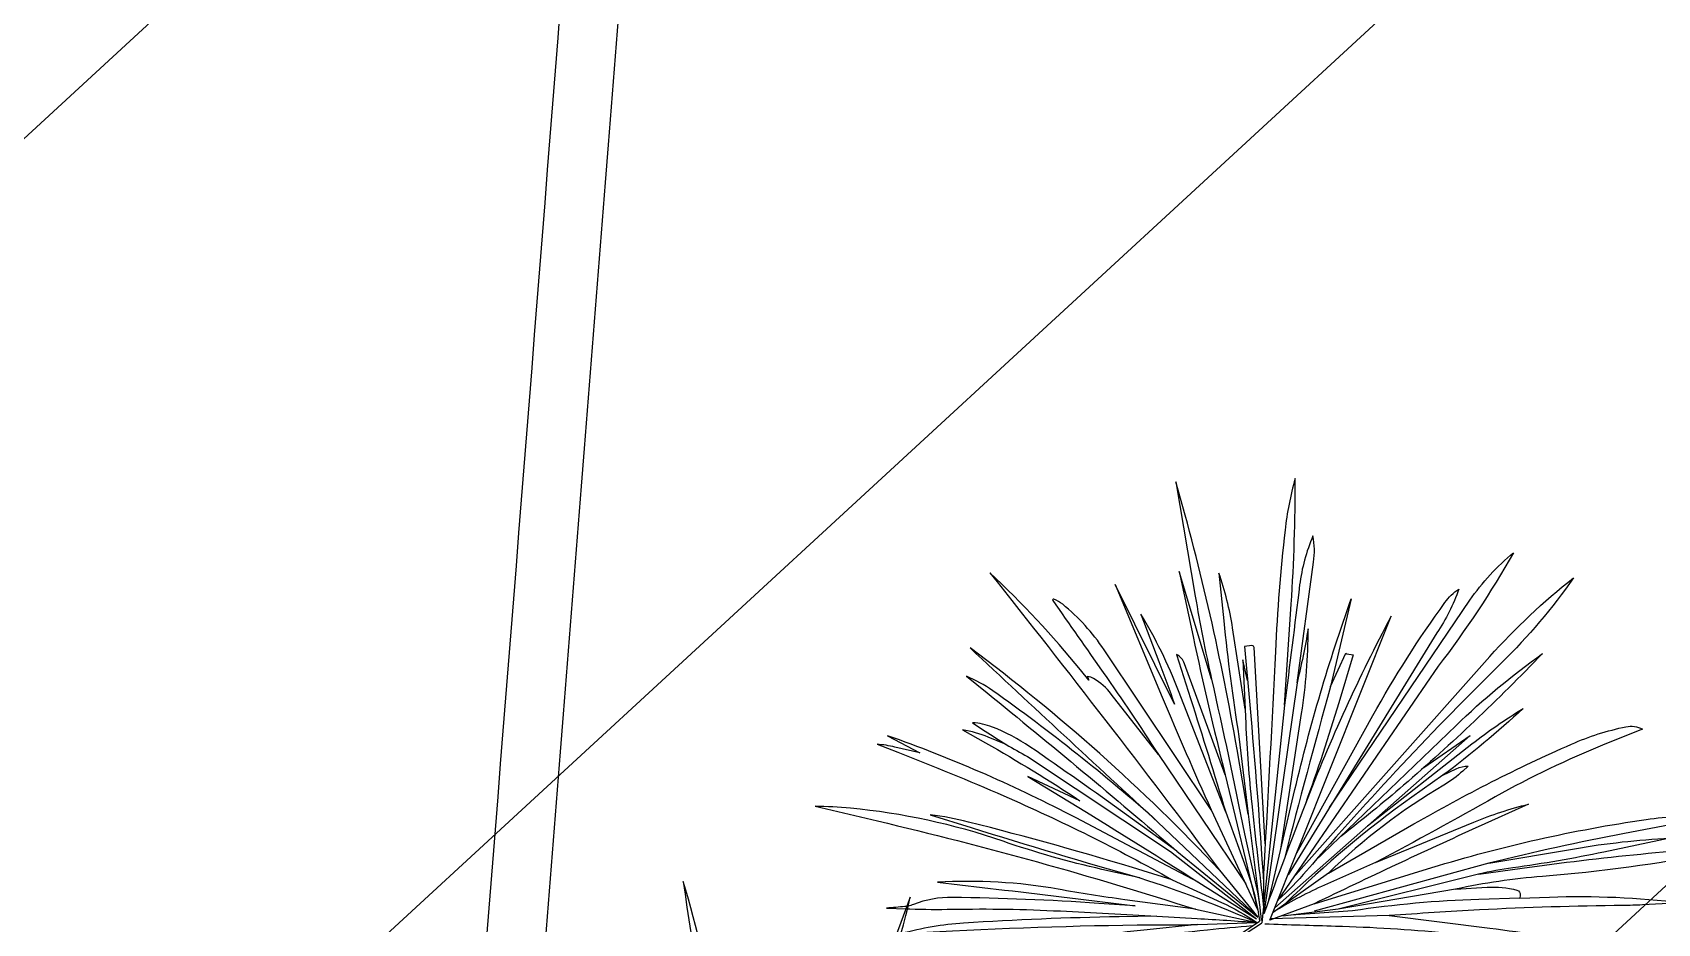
# Model space of a CAD drawing. Extents: x -678889171 to 586587, y -792238163 to 335485.
# Drawn here: x -678770901 to -678769517, y -791973268 to -791972509 of the extents above; entities that cross this region are included whole.
import ezdxf
from ezdxf.enums import TextEntityAlignment as Align

# ---------------------------------------------------------------- set-up
doc = ezdxf.new("R2010")
doc.units = 0
doc.header["$MEASUREMENT"] = 0
doc.layers.get('0').update_dxf_attribs({"color": 8})
for name, color, linetype in [('A-FLOR-PATT', 252, 'Continuous'), ('A-SITE-PATT', 252, 'Continuous'), ('A-WALL', 252, 'Continuous')]:
    doc.layers.add(name, color=color, linetype=linetype)
doc.layers.add('BASEMENT3 LAYOUT$0$HATCH2', color=252, linetype='Continuous', lineweight=15)
doc.styles.add('Ground floor Towers$0$$Bas01-Rname$0$EN-SC', font='swissc.ttf')
doc.styles.add('Ground floor Towers$0$$Bas01-Rname$0$EN-SCL', font='swisscl.ttf')
doc.styles.add('Ground floor Towers$0$04-Ground Floor$0$V2-lower ground$0$LEVEL  FOR LICENSE LOWER GR$0$$LG- LEVEL$0$AR-SR', font='sarb.shx')

# ---------------------------------------------------------------- blocks, each defined once
blk = doc.blocks.new('A$C61C61320')
at = {"layer": 'BASEMENT3 LAYOUT$0$HATCH2'}
h = blk.add_hatch(dxfattribs=at)
h.set_pattern_fill('JIS_WOOD', color=256, scale=1000, style=0)
h.set_pattern_definition([(45, (-845211.5632561638, -471074.8112416068), (-499.9999991609842, 499.9999991609843), [])])
edge = h.paths.add_edge_path()
edge.add_line((-87728.88771757309, -14436.92520058164), (11085.99286301623, -14077.61977391216))
edge.add_line((11085.9928630162, -14077.61977391216), (11086.00013759563, -61296.12011963065))
edge.add_line((11086.00013759569, -61296.12011963065), (-23868.16462742418, -60220.57708285929))
edge.add_line((-23868.16462742421, -60220.57708285929), (-23388.15647815715, -47455.2645226442))
edge.add_arc((-38984.06513334403, -44366.02445463254), 15898.9235792472, 348.7958745272753, 525.9866040010601)
edge.add_line((-54409.82303213701, -40516.12001080933), (-55179.78612954497, -49076.3717473704))
edge.add_line((-55179.78612954495, -49076.3717473704), (-87616.00626249687, -47227.09333388295))
edge.add_line((-87616.00626249681, -47227.09333388295), (-87728.88771757303, -14436.92520058164))
blk = doc.blocks.new('*U144')
for points in [[(-300.4745770303434, 554.7711169320692, -0.03309362272243034), (-468.9658845999093, 621.2542088973214, 0.006793736617042943), (23.21167464593418, 478.5643858151534, -0.04389488361670964)], [(-696.1969072636148, 250.5223517647164), (-701.8833873956701, 273.7071946501283, -0.05420269462637733), (-706.2460012796673, 306.5098442771259), (-694.5938607001099, 276.2912373822774, 0.01701145925806384), (-640.7590043090149, 149.6828325940487), (-660.8674154636337, 217.8213988579764), (-627.7011762982092, 139.559514964697, 0.004611922367653615), (-562.2541003843417, -10.9943647394548), (-579.6762906466374, 38.47020321734544, -0.00210652837031376), (-621.5113727297958, 158.8634879024949, -0.03456562142343848), (-685.2434458707557, 397.3653337436454), (-670.10243804116, 354.5377291182331), (-672.6345112031795, 386.3844092604022, -0.03411249899530568), (-672.8843820515085, 408.8079616236), (-666.8576137479631, 381.9929838464786, 0.01046275929747933), (-632.7965018418126, 244.0058500944078, 0.02554080926061382), (-560.7736702445527, 22.22227872884378), (-566.348194167238, 59.17400394590095, -0.01294445609763258), (-594.1562698821635, 282.5676808213511, -0.02765034503953904), (-596.2049194437914, 330.5511062438591), (-587.9787048859162, 278.2857175621712, -0.007026800065040888), (-557.0400315513125, 61.96538087705176), (-560.6001447749786, 110.1185492936047, 0.02747343299677512), (-576.951022881176, 236.4311303089917, -0.05959436583632546), (-589.4534528314925, 429.6469189846875, -0.01899329565187616), (-585.4062735752068, 473.3166769833269), (-578.865485240889, 394.1516843208365, 0.02023104517217492), (-528.7278432211369, -11.77519477667101), (-527.5519204125139, 76.70291160000943, 0.01045770975802078), (-528.1883261649728, 160.1655662956755, -0.05979459906607354), (-514.5924380708693, 309.3108489720225), (-517.4006075930065, 225.9682653682257, 0.002914003729985825), (-521.9511709780763, 62.63595155615349), (-518.3004340415118, 107.8365239912246, -0.01344812203955678), (-498.8307597959301, 288.2732653256398, -0.09765705847186659), (-482.9382453566413, 334.8112383954185, 0.04444157184458471), (-480.0612723058675, 341.0032497150323, 0.04444157184458471)], [(-168.2415901310032, 365.7041241078196), (-277.6473067961579, 340.8988315777979, -0.04648213651093602), (-354.1647553580897, 330.8904173579131), (-291.1801869632091, 348.5374219178384, -0.01405290678097117), (-136.9413611814325, 387.112338069358), (-33.73650126681059, 414.3064449472959), (-121.2577408755042, 396.0220135770896, -0.02773723331539748), (-491.2324228936577, 339.9196858876412), (-336.7753189036212, 372.3651909412956, -0.01304017236485581), (-223.2859950176808, 393.130811470196, 0.005638445526874002), (-10.59813019213652, 428.8021324000374, 0.06973942963862674)], [(-479.5992513919573, 342.3633684052975, 0.01662450133824024), (-478.9031589752394, 344.8252778400356, 0.006290617680230219), (-473.698997557769, 367.079209855875), (-476.4195721197993, 343.031296893073)], [(-476.6102811581095, 341.3455668202523), (-476.9516895045035, 338.3277637747078, -0.01350277498819405), (-484.272832511504, 286.246467747681, 0.01723687972218531), (-501.927409947557, 153.4706524117801, 0.001334752957203982), (-513.3014144050521, 34.16794193395344), (-505.5966504396874, 80.36587710564618, -0.01217897650350521), (-469.2352697561237, 269.8284323251237, -0.05041985096137152), (-444.9941550373787, 344.291764816885), (-457.7671448508499, 281.8894447252433, 0.01319816790482867), (-506.9063233583456, 4.781308738557527, -0.006166542137290822), (-510.4509926695264, -16.98387628940236), (-494.8928535053838, 43.4796452114233, -0.03506191847758228), (-410.8172137875317, 295.542288281119, -0.08200434598191936), (-406.8781419187198, 301.8858807731021), (-419.0016132238179, 263.9321322458864, 0.003589716088286178), (-464.8164167190789, 116.8699419699542, 0.01149200692182755), (-505.8980981278091, -30.51254008988963, 0.002972485986536734), (-519.2340622607499, -84.32842799887203)], [(-814.0475701071537, 10.64412627633919), (-939.8175483283358, 70.07821293582583), (-862.9649973428805, 41.19387918555458, -0.008797986907439348), (-699.2069282215907, -23.66376595598285), (-827.9556874886857, 46.62448985125138, -0.1811606000954919), (-837.7930226533445, 58.00843129865189), (-786.3379857587042, 32.81539443525344, 0.003341036875383154), (-653.4585626894932, -31.14686867741784), (-793.5855516353968, 48.90626986028019, -0.04327070188619562), (-880.8315643324622, 109.3053405349738), (-825.8621631624646, 78.45283431595726, 0.005261786089287734), (-776.5762674863308, 51.46835883814038), (-912.310337512381, 146.2414896246964), (-782.9666962198189, 67.90344214810011, -0.007012314961607809), (-653.6408299963568, -12.9242714465463), (-830.2858242100101, 147.8008194123677, -0.0742779219891835), (-878.4612151597266, 206.8577675554852, -0.08510522165021595), (-883.0037651940129, 218.7034123995973, -0.6613578570988262), (-881.437227957229, 219.771787559298, -0.00145331141294521), (-802.2532289748287, 144.755747840215, 0.01022182061506018), (-711.8197967159194, 62.04270960373924), (-777.3405954573045, 130.7861692539254, -0.0955862895241007), (-793.0544850219248, 155.2585342727116, -0.1019213358000003), (-794.430013114632, 162.9453531163208, -0.5693343604539249), (-793.7044406221339, 163.3508230139169, -0.05423706509441721), (-790.343349893401, 160.8800444833478), (-801.3449520836348, 172.9885824688763, -0.03309362272243034), (-903.7778672558834, 301.917400967809, 0.006793736617042943), (-581.1475418573009, -34.13877291727204, -0.04389488361670964), (-807.9950133837283, 312.3401604468318, -0.00215570172807614), (-628.8833640901594, 50.15389313109426, -0.02764736628577246), (-759.6372094298695, 276.8329677324555, -0.05657533267371262), (-772.504173993877, 311.5538113093689), (-755.9564588520425, 283.3810735499819, 0.008058562221943568), (-596.4460484548345, 21.567713440435), (-632.0004118620873, 90.14284053330721, -0.006320806551991584), (-697.7062461588157, 220.8910610878766, -0.05831604875471052), (-715.0863299049652, 270.5709352773456, -0.07754810594521516), (-716.7175567374561, 295.5362172708601), (-708.5923103999467, 278.4445450024023, -0.02598228336640497), (-685.2682144096452, 221.9941452557441), (-595.0071420420409, 29.15874523322509)], [(-430.7635378498035, 12.45244128943068), (-274.7958287102283, 145.5550975249016), (-345.1941355502004, 72.6944504193716), (-433.6676478956815, -4.729695380897283, 0.03466040906098983), (-524.3085530922162, -95.87739054343092, 2.826292079671529)], [(-783.1780162099949, -35.96897412439921), (-880.5878127702508, -5.768206075969829, -0.04648213651093602), (-945.3789594951068, 21.13286966489341), (-887.7701062620854, 6.396933348673883, -0.01405290678097117), (-748.8044703960277, -33.34175351934482), (-655.1907577423499, -58.84324676279084), (-732.4069691577442, -33.45612154097671, -0.02773723331539748), (-1049.187548457305, 90.54506029409367), (-912.8361590235127, 45.88149631233046, -0.01304017236485581), (-814.0475701071537, 10.64412627633919, 0.005638445526874002), (-630.3850660339576, -57.94829399728496, 0.06973942963862674)], [(-557.0400315513125, 61.96538087705176, 0.02791950455039204), (-523.8938986115627, -89.40195287906226, 0.8680407501509843)], [(-560.7736702445527, 22.22227872884378), (-541.9675014469303, -42.51860678096182, 0.04264686767306435), (-523.8938986115627, -89.40195287906954, 2.141134390762508)], [(-513.3014144050521, 34.16794193395344), (-517.8318715644182, -15.56338253441299, 0.004466645081332641), (-523.8938986115627, -89.40195287906226, 1.196262177929688)], [(-621.7853085512015, -85.38514893247975), (-860.5015476033204, -35.70938619876779, -0.410464030721193), (-862.4390301344665, -32.79456539226067), (-860.0947607762046, -23.72858472212556), (-789.5663462583889, -40.87679710636894, 0.006448064142862789), (-575.0320160969441, -90.11729254608599, 320.9185599200615)], [(-819.0162192219123, -33.7163826872993), (-843.2773599549637, -24.11161027875005), (-765.7774759204713, -39.40203219903105, -0.01430717211613562), (-668.3896207275775, -61.52847299933546, -0.005424135275664661), (-543.8858976333631, -95.03168041673325, -16.84349743212246)], [(-653.4585626894932, -31.14686867741784), (-583.9794918297757, -68.77884062864086, 0.05476071234269898), (-525.9536211670475, -92.42623584032208, 0.5130984739010045)], [(-618.0521119548739, -105.5579062857296), (-788.4307815984594, -106.0526490383791, -0.03701065641963288), (-893.3519150491575, -98.58187230747808, 0.01626399617551132), (-824.9454358286112, -94.90118435773093), (-976.1100141948064, -93.04560153386683, -0.08107761374746278), (-1008.114608885824, -87.41740707959525, -0.07019151308015732), (-945.5546704240132, -80.12747286654576, 0.0001051210354650704), (-795.3649526094541, -83.72353461261173), (-920.623533350963, -73.28979825645274, -0.0168577301618116), (-1075.312092013481, -55.13674168859234, -0.0411273292847865), (-1010.093178052093, -52.16611664633729, -0.01588726823004721), (-859.602595338527, -62.48530101086453, 0.00232909438608421), (-598.2695957070191, -87.539011254873, -0.02300085771038798), (-543.8858976333631, -95.03168041673325, -0.02772904243511258)], [(-630.3850660339576, -57.94829399728496), (-569.7462920070266, -81.42464539283992, 0.03773440584927732), (-526.9475680633677, -94.38054923513391, 0.09675145491212493)], [(-553.5964383271294, -100.2192010909648), (-694.0046608688517, -111.8488694332782, 0.02790555341574411), (-938.0669954172317, -145.8532724757597), (-826.5565564353947, -136.5718016029377), (-870.5673361150202, -149.0153489729919), (-869.7807164590104, -150.605892338689), (-869.7807164590104, -158.4294008982388), (-808.2354139083418, -149.6801552585157, 0.01511671099603598), (-678.292811066256, -127.1813591620548, 0.1623663084526105)], [(-529.075914041312, -105.1237844680682), (-924.0516448320104, -197.9380026096051, -0.02901335915419614), (-678.2928110662488, -127.1813591620512, -0.005353553337372937), (-535.8320429668292, -96.57678319045863, 105.5686741616509)], [(-601.9552999926254, -407.5392640164418), (-608.6476135061475, -443.7001634925173, 0.03852189454557919), (-626.0137103126708, -606.9262652866464), (-616.0557377938512, -558.8888753284618, 0.01187297850034137), (-611.7518399167548, -535.3249542091062, -0.01129266759257653), (-579.9421881966064, -360.0157636138892, -0.004204443420747903), (-556.5061966893936, -250.3243822332106), (-559.660542966938, -376.1444142138889, 0.02584548759400685), (-556.219755821885, -505.3967133101933), (-553.3346581318747, -481.1247529534403, 0.03573955727317898), (-551.3407907504352, -438.6079349948459), (-545.2937705239037, -322.5617389516983, -0.01709612416627665), (-533.5542115717308, -186.7894814490855, 0.001515563132861062), (-523.2777447821227, -99.66447448113377, -3.027856435761702)], [(-678.1307512422954, -157.3384196075212), (-958.032186138129, -291.7396491073296, 0.07261215194213817), (-1024.365538652719, -336.406708519241, 0.03444222333112885), (-871.1764964746635, -264.6847131164604), (-555.1888466889413, -111.2599878804149)], [(-585.3859653907948, -125.921904708156), (-892.5444606810106, -326.3356996954872, 0.04450212570286977), (-1004.46766007873, -414.4729709707035, 0.04612956242629616), (-887.4591882502409, -342.1287890009216, -0.02067947770574198), (-596.3404179212866, -140.9940726548675, 0.03123993482043641), (-555.1888466889413, -111.2599878804149, -2.162976468735797)], [(-616.7813408486709, -125.7334320522341), (-798.7174471982162, -193.781936159231, 0.03052333045614053), (-950.595359484747, -261.4139103445059, 0.08438711748673955), (-969.7635860421669, -275.9357055714272, 0.07133532596452469), (-911.8636296284476, -256.8681954172198), (-588.0622349425994, -118.9848114343049)], [(-826.5565564353947, -136.5718016029377, -0.003947660292780506), (-607.1443486314511, -111.4977355160054, -4.306175622152105)], [(-618.9543853315754, -224.0288744352974), (-579.6940657157338, -162.1240092452508, -0.03639686745465658), (-539.199736524044, -107.5027525794949, -1.616268714007877)], [(-738.4298036345044, -290.6590092804245), (-705.869373791129, -256.6550355013014, -0.04208271298888577), (-552.3688223781592, -121.2171831541791, -0.8647578907399907)], [(-609.0142437389823, -149.0283771114437), (-801.9838346899833, -297.5950465214546, 0.0358611015668688), (-905.9411805828659, -390.2182424713728, 0.02398642876561312), (-718.9876661762919, -244.2202573682835, 0.01409989286471139), (-644.7026963813278, -176.5048023831141, -3.554890906600417)], [(-662.4254317053546, -207.2599110283418), (-782.1717718183991, -320.43762123951, 0.03021651289582162), (-835.052456672709, -376.8408020174402, 0.02580491906218947), (-738.4298036345044, -290.6590092804245), (-748.8395834423482, -305.7904197904727, 0.1150670634481684), (-754.3412587211915, -319.8302135964814), (-747.3467690331145, -314.2475210575203, 0.05375980200457005), (-726.642310274694, -293.7230910867465, -0.05871665964219462), (-597.3895840896275, -168.1022986247126), (-673.507529350778, -264.0320488514617, 0.02667635163108803), (-800.2348844490571, -442.5196892746235, 0.05375782402022359), (-831.4782108121417, -506.1137670779854, 0.1715217674474061), (-831.675630636897, -526.8768674724461), (-806.1832676118338, -483.5914841438307, -0.03188235065640983), (-721.5007986909131, -358.7396249918374, 0.004539630947943205), (-618.9543853315754, -224.0288744352974), (-686.7227104322392, -337.1972889668896, 0.03675085227442589), (-718.7356098686669, -400.8343544287827), (-681.5144694907012, -343.2364724189965, -0.006375184406552032), (-557.3688703295284, -156.3968389266911), (-623.2027725420867, -293.9091460881564, 0.0385858170823129), (-721.4495132456741, -547.6862056622549, 0.05363733058987574), (-736.1432304021891, -626.1756604554166), (-700.4523486363814, -524.0126384181358, -0.01449396476120372), (-638.9753781136478, -363.1698680774525), (-672.5482584089023, -465.3499993254763, 0.02913920142937851), (-703.0326476006285, -580.3177018584875), (-673.8628850353398, -502.0537942951096, 0.01779568639195303), (-637.6217046141046, -393.1209825806864, -0.02155724902311953), (-623.8855100320052, -352.8467590194186), (-639.1513804371116, -404.9202056594468, 0.01838996069318288), (-711.8821551550154, -691.676955331558)], [(-692.9846341580251, -638.0947093327168, 0.0277476341075397), (-632.67644727677, -431.1601545149451, -0.03324364356799392), (-601.0815533586301, -327.0203747418718), (-609.263330243748, -365.4789369710006, 0.08058211483147076), (-611.070996491575, -402.491249644022, 0.3897190652625812), (-605.4000209644673, -407.4206646846333), (-601.9552999926254, -407.5392640164418), (-592.7942916372431, -357.3085222997315, -0.02925428327023667), (-555.6462912976731, -204.7738988429492, 0.0432124690989984)]]:
    blk.add_lwpolyline(points, format="xyb")
for points in [[(-227.4862592920163, 257.4881967683314), (-371.0718679010843, 78.21962166916728), (-525.9536211670475, -92.42623584032208)], [(-711.8197967159158, 62.04270960373378), (-569.1626554351915, -68.7288469909281)], [(-628.8833640901594, 50.15389313109426), (-530.7059752955338, -89.63301920909271)], [(-596.4460484548345, 21.567713440435), (-530.7059752955338, -89.63301920909271)], [(-595.0071420420409, 29.15874523322509), (-528.3200365129978, -88.26514087639134)], [(-653.6408299963568, -12.9242714465463), (-539.8796895636497, -88.0725826910757)], [(-562.2541003843417, -10.99436473945116), (-528.3200365129978, -88.26514087639134)], [(-528.7278432211369, -11.77519477667101), (-523.8938986115627, -89.40195287906226)], [(-510.4509926695264, -16.98387628940236), (-523.8938986115627, -89.40195287906226)], [(-699.2069282215907, -23.66376595598285), (-539.8796895636569, -88.07258269107388)], [(-581.1475418573009, -34.13877291727204), (-530.7059752955338, -89.63301920909271)], [(-655.1907577423499, -58.84324676279084), (-542.831050799241, -90.39043828087688)], [(-824.9454358286112, -94.90118435773093), (-535.8320429668292, -96.57678319045863)], [(-795.3649526094541, -83.72353461261173), (-524.3085530922162, -95.87739054343092)], [(-744.271451780367, -265.7014242938885), (-792.2666997876131, -316.7704244236857), (-545.1921655264832, -108.9108963444714)], [(-601.0815533586301, -327.0203747418718), (-554.8896852829257, -186.7647681446751), (-536.491905982557, -120.0052410606049)], [(-597.3895840896275, -168.1022986247126), (-539.199736524044, -107.5027525794949)], [(-557.3688703295284, -156.3968389266911), (-529.075914041312, -105.1237844680682)], [(-556.5061966893936, -250.3243822332106), (-530.6798268100192, -105.50068334562)], [(-555.6462912976731, -204.7738988429492), (-539.2667602698039, -130.0742802049053)], [(-638.9753781136624, -363.1698680775089), (-548.3596785478749, -157.6973842364632)], [(-624.3381110370301, -354.0118142211022), (-554.8896852829257, -186.7647681446751)]]:
    blk.add_lwpolyline(points)
blk = doc.blocks.new('GR')
at = {"layer": 'A-FLOR-PATT'}
for centre, radius, start, end in [((632160.654919429, 163506.251165366), 613595.8226879981, 171.0737824436527, 189.9862451256833), ((632160.654919429, 163506.251165366), 605195.8226879981, 171.0737824436527, 190.1263033448895), ((-587007.7106171711, 235855.204548296), 612444.9876354857, 357.5180260883481, 357.9064468393556), ((50815.89882102846, 200456.6392598988), 27278.5326697717, 152.163751733806, 161.1181029856222), ((-587007.7106171711, 235855.204548296), 612394.9876354857, 357.514526516669, 357.8523623796562), ((50815.89882102846, 200456.6392598988), 27228.53266977175, 152.9353163456201, 161.2233158017993)]:
    blk.add_arc(centre, radius, start, end, dxfattribs=at)
at = {"layer": 'A-FLOR-PATT', "xscale": -0.6870956737639435, "yscale": 0.6870956737639435, "zscale": 0.6870956737639426, "rotation": 83.82570816921887}
blk.add_blockref('*U144', (25478.32252380624, 211712.9793766589), dxfattribs=at)
at = {"layer": 'A-FLOR-PATT', "style": 'Ground floor Towers$0$04-Ground Floor$0$V2-lower ground$0$LEVEL  FOR LICENSE LOWER GR$0$$LG- LEVEL$0$AR-SR', "flags": 12}
for tag, p in [('L', (30296.07288644527, 72859.53473235783)), ('P', (30237.50458115668, 72203.99769414036))]:
    blk.add_attdef(tag, text='', height=500, dxfattribs=at).set_placement(p, align=Align.RIGHT)
at = {"layer": 'A-FLOR-PATT'}
for tag, p, height, style in [('N', (85492.25876324323, 56633.4995742733), 250, 'Ground floor Towers$0$$Bas01-Rname$0$EN-SC'), ('N', (89389.48149106537, 56633.4995742733), 250, 'Ground floor Towers$0$$Bas01-Rname$0$EN-SC'), ('N', (94597.61363499537, 56633.4995742733), 250, 'Ground floor Towers$0$$Bas01-Rname$0$EN-SC'), ('AN', (85922.66280553787, 56313.08159666645), 200, 'Ground floor Towers$0$$Bas01-Rname$0$EN-SCL'), ('AN', (89819.88553336001, 56313.08159666645), 200, 'Ground floor Towers$0$$Bas01-Rname$0$EN-SCL'), ('AN', (95028.01767729002, 56313.08159666645), 200, 'Ground floor Towers$0$$Bas01-Rname$0$EN-SCL'), ('SN', (85299.47460008037, 56025.08594095582), 200, 'Ground floor Towers$0$$Bas01-Rname$0$EN-SCL'), ('SN', (89196.69732790251, 56025.08594095582), 200, 'Ground floor Towers$0$$Bas01-Rname$0$EN-SCL'), ('SN', (94404.82947183252, 56025.08594095582), 200, 'Ground floor Towers$0$$Bas01-Rname$0$EN-SCL'), ('F', (85927.04975899268, 56008.67972904726), 200, 'Ground floor Towers$0$$Bas01-Rname$0$EN-SCL'), ('F', (89824.27248681482, 56008.67972904726), 200, 'Ground floor Towers$0$$Bas01-Rname$0$EN-SCL'), ('F', (95032.40463074483, 56008.67972904726), 200, 'Ground floor Towers$0$$Bas01-Rname$0$EN-SCL')]:
    blk.add_attdef(tag, p, '', height=height, dxfattribs=dict(at, style=style))
at = {"layer": 'A-FLOR-PATT', "style": 'Ground floor Towers$0$$Bas01-Rname$0$EN-SCL', "width": 0.8}
for p in [(85305.16036184286, 56295.1433535593), (89202.383089665, 56295.1433535593), (94410.51523359501, 56295.1433535593)]:
    blk.add_attdef('FN', p, '', height=250, dxfattribs=at)

msp = doc.modelspace()

# ---------------------------------------------------------------- block references
at = {"layer": 'A-SITE-PATT', "rotation": 357.6731745000001}
msp.add_blockref('A$C61C61320', (-678706236.4347705, -791940527.995869, -212772), dxfattribs=at)

# ---------------------------------------------------------------- next in the draw order: block references
at = {"layer": 'A-WALL', "rotation": 357.6731745000001}
msp.add_blockref('GR', (-678804025.0995113, -792184118.4910543, -212772), dxfattribs=at)

doc.saveas('drawing.dxf')
